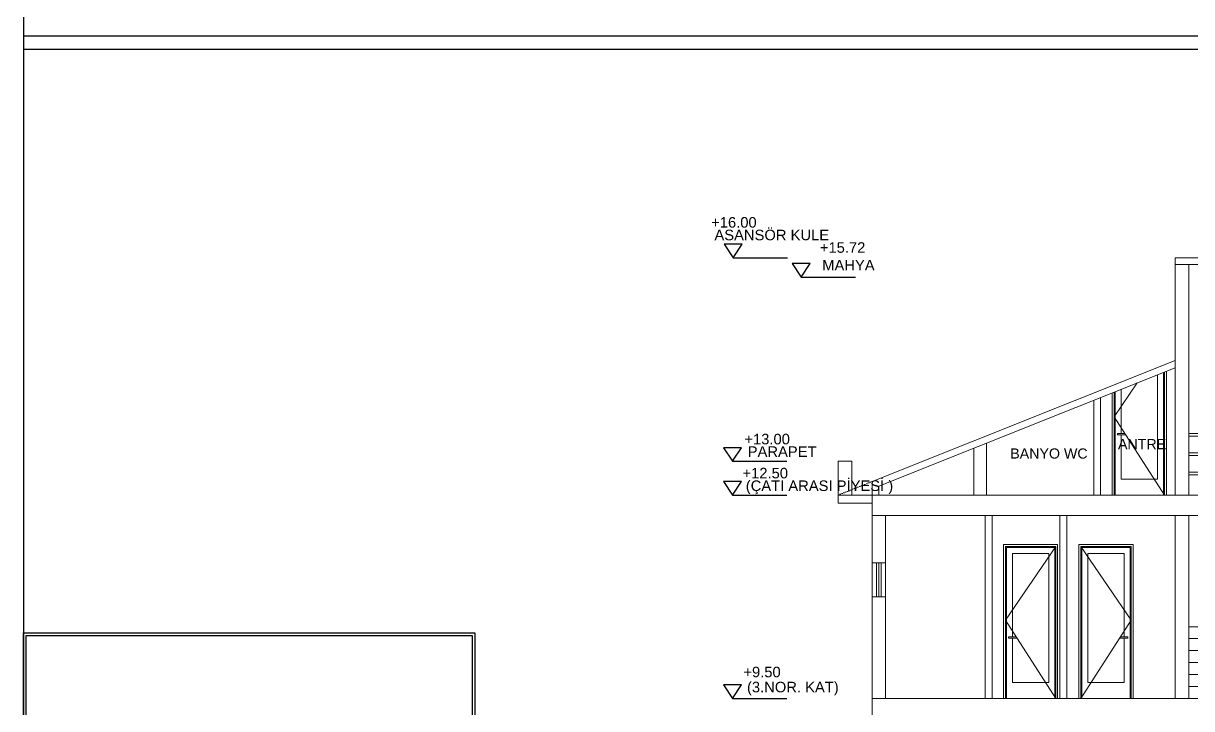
# Model space of a CAD drawing. Extents: x 386248 to 427517, y 4539405 to 4542296.
# Drawn here: x 422654 to 423515, y 4540347 to 4540853 of the extents above; entities that cross this region are included whole.
import ezdxf
from ezdxf.enums import TextEntityAlignment as Align

# ---------------------------------------------------------------- set-up
doc = ezdxf.new("R2010")
doc.units = 0
doc.linetypes.add('ACAD_ISO07W100', pattern=[3.5, 0.5, -3])
doc.linetypes.add('DOT', pattern=[0.28, 0.03, -0.25])
for name, color, linetype, lineweight in [('DIŞ 2', 167, 'Continuous', 25), ('GOR-010', 64, 'Continuous', 13), ('GÖRÜNÜŞLER', 43, 'Continuous', 30), ('KOTLAR', 63, 'Continuous', 30), ('MERDIVEN', 161, 'Continuous', 15), ('YAZILAR', 1, 'Continuous', 30)]:
    doc.layers.add(name, color=color, linetype=linetype, lineweight=lineweight)
doc.styles.get("Standard").update_dxf_attribs({"font": 'arial.ttf'})

# ---------------------------------------------------------------- blocks, each defined once
blk = doc.blocks.new('780800DF113F12')
at = {"layer": 'MERDIVEN', "ltscale": 20}
for p, q in [((390084.6, 4535566.1), (390084.6, 4535437.3)), ((390089.6, 4535437.3), (390089.6, 4535566.1)), ((390069.6, 4535296.1), (390069.6, 4535545)), ((390069.6, 4535545), (390084.6, 4535545)), ((390074.6, 4535386.2), (390074.6, 4535545)), ((390074.6, 4535540), (390084.6, 4535540)), ((390166.5, 4535472.6), (390209.6, 4535472.6)), ((390166.5, 4535455), (390166.5, 4535472.6)), ((390079.6, 4535455), (390084.6, 4535455)), ((390079.6, 4535437.3), (390079.6, 4535455)), ((390132.8, 4535455), (390166.5, 4535455)), ((390132.8, 4535437.3), (390132.8, 4535455)), ((390026.5, 4535437.3), (390069.6, 4535437.3)), ((390026.5, 4535419.7), (390026.5, 4535437.3)), ((390074.6, 4535437.3), (390132.8, 4535437.3)), ((389990.9, 4535419.7), (390069.6, 4535419.7)), ((389990.9, 4535402), (389990.9, 4535419.7)), ((389949.6, 4535402), (390069.6, 4535402)), ((389949.6, 4535384.4), (390069.6, 4535384.4)), ((390084.6, 4535386.2), (390069.6, 4535386.2)), ((390089.6, 4535386.2), (390084.6, 4535386.2)), ((390084.6, 4535386.2), (390084.6, 4535296.1)), ((390089.6, 4535386.2), (390084.6, 4535386.2)), ((390084.6, 4535386.2), (390084.6, 4535296.1)), ((390089.6, 4535386.2), (390084.6, 4535386.2)), ((390084.6, 4535386.2), (390084.6, 4535296.1)), ((390089.6, 4535386.2), (390084.6, 4535386.2)), ((390084.6, 4535386.2), (390084.6, 4535296.1)), ((390089.6, 4535296.1), (390089.6, 4535386.2)), ((390089.6, 4535296.1), (390089.6, 4535386.2)), ((390089.6, 4535296.1), (390089.6, 4535386.2)), ((390089.6, 4535296.1), (390089.6, 4535386.2)), ((389949.6, 4535366.7), (390069.6, 4535366.7)), ((390084.6, 4535381.2), (390069.6, 4535381.2)), ((390074.6, 4535296.1), (390074.6, 4535381.2)), ((389949.6, 4535349.1), (390069.6, 4535349.1)), ((389949.6, 4535331.4), (390069.6, 4535331.4)), ((389949.6, 4535313.8), (390069.6, 4535313.8))]:
    blk.add_line(p, q, dxfattribs=at)
at = {"layer": 'MERDIVEN', "linetype": 'ACAD_ISO07W100', "ltscale": 0.3}
for p, q in [((390089.6, 4535560.9), (390209.6, 4535560.9)), ((390089.6, 4535543.2), (390209.6, 4535543.2)), ((390089.6, 4535525.6), (390209.6, 4535525.6)), ((390089.6, 4535507.9), (390209.6, 4535507.9)), ((390089.6, 4535490.3), (390209.6, 4535490.3)), ((390089.6, 4535472.6), (390166.5, 4535472.6)), ((390089.6, 4535455), (390132.8, 4535455))]:
    blk.add_line(p, q, dxfattribs=at)
blk = doc.blocks.new('Door-Sight 04')
for p, q in [((20, 220), (100, 220)), ((20, -7), (20, 220)), ((22.9, 217.1), (97.1, 217.1)), ((22.9, -7), (22.9, 217.1)), ((24.4, 215.6), (95.6, 215.6)), ((24.4, -7), (24.4, 215.6)), ((33.2, 206.8), (86.8, 206.8)), ((33.2, 16.5), (33.2, 206.8)), ((86.8, 206.8), (86.8, 84)), ((95.6, 215.6), (95.6, -7)), ((97.1, 217.1), (97.1, -7)), ((100, 220), (100, -7)), ((92.3, 84), (80.8, 84)), ((80.8, 82), (80.8, 84)), ((92.3, 82), (80.8, 82)), ((86.8, 82), (86.8, 16.5)), ((92.3, 82), (92.3, 84)), ((86.8, 16.5), (33.2, 16.5)), ((100, -7), (20, -7))]:
    blk.add_line(p, q)
at = {"color": 8}
for p, q in [((22.9, 217.1), (97.1, 108.5)), ((97.1, 108.5), (22.9, -7))]:
    blk.add_line(p, q, dxfattribs=at)
blk = doc.blocks.new('KOT KE')
at = {"layer": 'GÖRÜNÜŞLER'}
for p, q in [((447067, 4403103.2), (447080.3, 4403083.2)), ((447093.6, 4403103.2), (447067, 4403103.2)), ((447080.3, 4403083.2), (447093.6, 4403103.2)), ((447080.3, 4403083.2), (447160.3, 4403083.2))]:
    blk.add_line(p, q, dxfattribs=at)
blk = doc.blocks.new('801823D123D1D33')
at = {"layer": 'GÖRÜNÜŞLER'}
for p in [(-48436.5, 131909.8), (-48336.1, 131881.5)]:
    blk.add_blockref('KOT KE', p, dxfattribs=at)
at = {"layer": 'KOTLAR', "color": 1, "linetype": 'Continuous'}
for p in [(-48437.2, 131609.8), (-48437.2, 131559.8), (-48437.2, 131259.8), (-48437.2, 130959.8), (-48437.2, 130659.8), (-48437.2, 130329.8), (-48433.2, 130309.8), (-48436.5, 130029.8), (-48436.5, 129969.8)]:
    blk.add_blockref('KOT KE', p, dxfattribs=at)
at = {"layer": 'KOTLAR', "color": 1, "linetype": 'Continuous', "xscale": -1, "rotation": 180}
blk.add_blockref('KOT KE', (-48436.5, 8936116.3), dxfattribs=at)
at = {"layer": 'KOTLAR', "color": 1, "linetype": 'Continuous'}
for s, height, p in [('+16.00', 15.55, (398611.5, 4535037.6)), ('ASANSÖR KULE', 15.552, (398616.3, 4535019)), ('+15.72', 15.55, (398771.7, 4535000.5)), ('MAHYA', 15.55, (398775.2, 4534974.4)), ('+13.00', 15.55, (398660.5, 4534717.9)), ('PARAPET', 15.55, (398665.4, 4534699.4)), ('+12.50', 15.55, (398657.7, 4534667.7)), ('(ÇATI ARASI PİYESİ )', 15.552, (398662.5, 4534649.1)), ('+9.50', 15.55, (398659, 4534374.3)), ('(3.NOR. KAT)', 15.552, (398664.3, 4534352.1)), ('+6.50', 15.55, (398654.2, 4534073.1)), ('(2.NOR. KAT)', 15.552, (398659.5, 4534051)), ('+3.50', 15.55, (398656.9, 4533772.6)), ('(1.NOR. KAT)', 15.552, (398662.2, 4533750.5)), ('+0.20', 15.55, (398657.7, 4533452.1)), ('(ZEMİN KAT)', 15.552, (398658.7, 4533431.3)), ('%%p0.00', 15.55, (398667.4, 4533396.4)), ('161.18', 15.55, (398669.4, 4533376.4)), ('-2.80', 15.55, (398658.5, 4533140.1)), ('(1.BODRUM KAT)', 15.552, (398663.3, 4533121.5)), ('-3.40', 15.55, (398658.5, 4533080.1)), ('TEMEL ALTI', 15.55, (398663.3, 4533061.5)), ('-3.60', 15.55, (398662.8, 4533036.7)), ('HAFRİYAT KOTU', 15.552, (398672.5, 4533005.8))]:
    blk.add_text(s, height=height, rotation=360, dxfattribs=at).set_placement(p)
blk = doc.blocks.new('80AASDADASD000')
at = {"layer": 'GOR-010', "color": 251}
for p, q in [((423503.07, 4538679.77), (423818.07, 4538679.77)), ((423503.07, 4538674.77), (423503.07, 4538679.77)), ((423503.07, 4538674.77), (423818.07, 4538674.77)), ((423503.07, 4538504.77), (423503.07, 4538674.77)), ((423513.07, 4538504.77), (423513.07, 4538674.77)), ((423503.07, 4538604.15), (423279.62, 4538514.77)), ((423503.07, 4538598.76), (423284.62, 4538511.38)), ((423494.35, 4538504.77), (423494.35, 4538595.27)), ((423495.08, 4538504.77), (423495.08, 4538595.57)), ((423496.55, 4538504.77), (423496.55, 4538596.16)), ((423475.13, 4538587.59), (423458.02, 4538562.53)), ((423489.93, 4538516.53), (423489.93, 4538593.51)), ((423456.55, 4538580.16), (423456.55, 4538504.77)), ((423458.02, 4538580.74), (423458.02, 4538504.77)), ((423458.76, 4538581.04), (423458.76, 4538504.77)), ((423463.17, 4538582.8), (423463.17, 4538550.27)), ((423443.07, 4538504.77), (423443.07, 4538574.76)), ((423448.07, 4538504.77), (423448.07, 4538576.76)), ((423458.02, 4538562.53), (423495.08, 4538504.77)), ((423460.42, 4538550.27), (423466.17, 4538550.27)), ((423460.42, 4538549.27), (423460.42, 4538550.27)), ((423460.42, 4538549.27), (423466.17, 4538549.27)), ((423463.17, 4538549.27), (423463.17, 4538516.53)), ((423466.17, 4538549.27), (423466.17, 4538550.27)), ((423354.63, 4538504.77), (423354.63, 4538539.39)), ((423364.09, 4538504.77), (423364.09, 4538543.17)), ((423279.62, 4538504.77), (423279.62, 4538514.77)), ((423279.62, 4538504.77), (423279.62, 4538514.77)), ((423284.62, 4538504.77), (423284.62, 4538511.38)), ((423284.62, 4538504.77), (423284.62, 4538511.38)), ((423463.17, 4538516.53), (423489.93, 4538516.53)), ((423279.62, 4538504.77), (423973.88, 4538504.77)), ((423279.62, 4538489.77), (423279.62, 4538504.77)), ((423456.55, 4538504.77), (423496.55, 4538504.77)), ((423973.88, 4538489.77), (423279.62, 4538489.77)), ((423279.62, 4538454.77), (423279.62, 4538489.77)), ((423289.62, 4538454.77), (423289.62, 4538489.77)), ((423363.07, 4538354.77), (423363.07, 4538489.77)), ((423368.07, 4538354.77), (423368.07, 4538489.77)), ((423418.07, 4538354.77), (423418.07, 4538489.77)), ((423423.07, 4538354.77), (423423.07, 4538489.77)), ((423503.07, 4538354.77), (423503.07, 4538489.77)), ((423513.07, 4538354.77), (423513.07, 4538489.77)), ((423282.96, 4538454.77), (423282.96, 4538429.77)), ((423284.62, 4538454.77), (423284.62, 4538429.77)), ((423286.29, 4538454.77), (423286.29, 4538429.77)), ((423279.62, 4538354.77), (423279.62, 4538429.77)), ((423289.62, 4538354.77), (423289.62, 4538429.77)), ((423279.62, 4538354.77), (423973.88, 4538354.77)), ((423279.62, 4538339.77), (423279.62, 4538354.77))]:
    blk.add_line(p, q, dxfattribs=at)
at = {"layer": 'GOR-010', "color": 251, "linetype": 'DOT', "ltscale": 5}
blk.add_line((423279.62, 4538514.77), (423254.62, 4538504.77), dxfattribs=at)
at = {"layer": 'GOR-010', "color": 251}
for points in [[(423582.61, 4538505.16), (423582.61, 4538550.16), (423513.07, 4538550.16)], [(423580.61, 4538505.16), (423580.61, 4538548.16), (423513.07, 4538548.16)], [(423264.62, 4538504.77), (423264.62, 4538529.77), (423254.62, 4538529.77), (423254.62, 4538504.77)], [(423289.62, 4538454.77), (423279.62, 4538454.77)], [(423279.62, 4538429.77), (423289.62, 4538429.77)]]:
    blk.add_lwpolyline(points, dxfattribs=at)
for points in [[(423580.61, 4538533.94), (423513.07, 4538533.94), (423513.07, 4538535.94), (423580.61, 4538535.94)], [(423580.61, 4538519.71), (423513.07, 4538519.71), (423513.07, 4538521.71), (423580.61, 4538521.71)], [(423289.62, 4538454.77), (423289.62, 4538429.77), (423279.62, 4538429.77), (423279.62, 4538454.77)]]:
    blk.add_lwpolyline(points, close=True, dxfattribs=at)
at = {"layer": 'GOR-010', "color": 251, "linetype": 'ByBlock'}
blk.add_lwpolyline([(423279.62, 4538504.77), (423254.62, 4538504.77), (423254.62, 4538498.77), (423279.62, 4538498.77)], dxfattribs=at)
at = {"layer": 'DIŞ 2', "color": 251, "xscale": 0.5, "yscale": 0.5, "zscale": 0.5}
blk.add_blockref('801823D123D1D33', (223855.32, 2271183.27), dxfattribs=at)
at = {"layer": 'GOR-010', "color": 251, "ltscale": 20, "xscale": 0.5, "yscale": 0.5, "zscale": 0.5}
blk.add_blockref('780800DF113F12', (228538.25, 2270706.7), dxfattribs=at)
at = {"layer": 'GOR-010', "color": 251, "yscale": 0.5, "zscale": 0.5}
for p, xscale in [((423426.43, 4538358.27), -0.5), ((423422.11, 4538358.27), 0.5)]:
    blk.add_blockref('Door-Sight 04', p, dxfattribs=dict(at, xscale=xscale))
at = {"layer": 'GOR-010', "color": 251}
for s, p in [('ANTRE', (423478.63, 4538538.66)), ('BANYO WC', (423410, 4538531.72))]:
    blk.add_text(s, height=7.5, dxfattribs=at).set_placement(p, align=Align.CENTER)

msp = doc.modelspace()

# ---------------------------------------------------------------- linework, layer by layer
at = {"layer": 'YAZILAR', "color": 133, "ltscale": 5}
for p, q in [((422654.161, 4542280.7), (422654.161, 4539548.917)), ((422654.161, 4540843.621), (424433.202, 4540843.621)), ((422654.161, 4540833.621), (424433.202, 4540833.621))]:
    msp.add_line(p, q, dxfattribs=at)
at = {"layer": 'YAZILAR', "ltscale": 5}
for points in [[(422986.801, 4539548.917), (422654.161, 4539548.917), (422654.161, 4540403.239), (422986.801, 4540403.239)], [(422984.801, 4539550.917), (422656.161, 4539550.917), (422656.161, 4540401.239), (422984.801, 4540401.239)]]:
    msp.add_lwpolyline(points, close=True, dxfattribs=at)

# ---------------------------------------------------------------- block references
at = {"layer": 'DIŞ 2'}
msp.add_blockref('80AASDADASD000', (0, 2000), dxfattribs=at)

doc.saveas('drawing.dxf')
